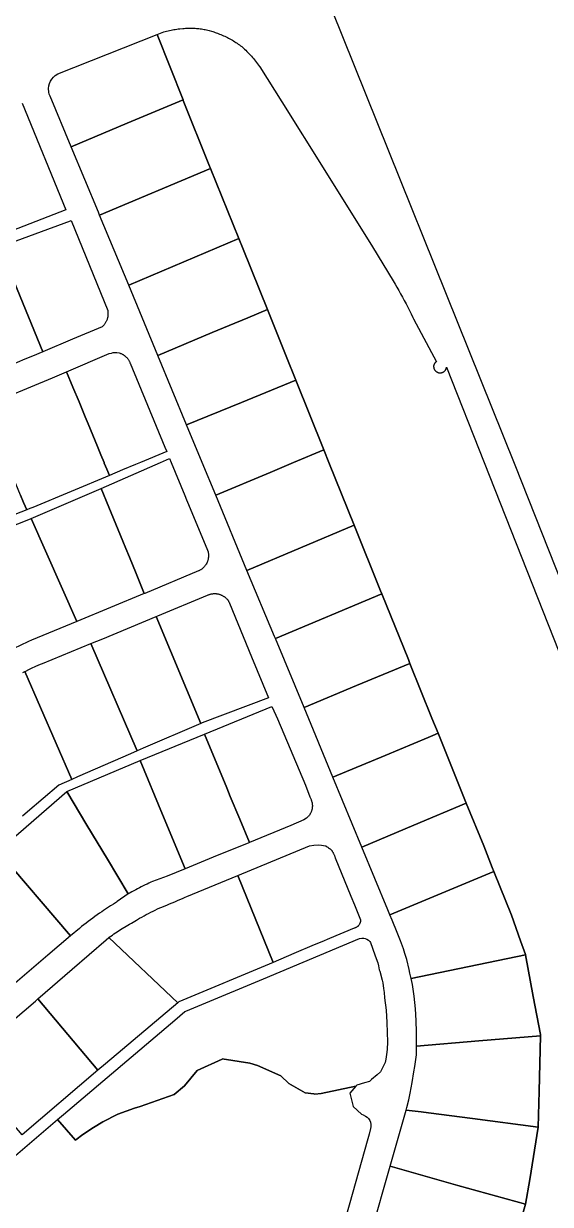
# Model space of a CAD drawing. Header units: metres. Extents: x 3 to 1005126, y 39 to 4383651.
# Drawn here: x 479233.9 to 479418.8, y 4365535 to 4365949.3 of the extents above; entities that cross this region are included whole.
import ezdxf

# ---------------------------------------------------------------- set-up
doc = ezdxf.new("R2010")
doc.units = ezdxf.units.M
doc.header["$MEASUREMENT"] = 0
doc.layers.add('TM_Llucmajor', color=7, linetype='Continuous')

msp = doc.modelspace()

# ---------------------------------------------------------------- linework, layer by layer
at = {"layer": 'TM_Llucmajor', "linetype": 'Continuous', "flags": 128}
for points in [[(479425.37, 4365746.54), (479406.44, 4365794.34), (479406.44, 4365794.34), (479338.02, 4365964.63)], [(479407.36, 4365525.75), (479410.11, 4365535.02), (479411.56, 4365543.73), (479414.53, 4365562.11), (479414.87, 4365574.69), (479415.31, 4365594.13), (479415.32, 4365594.58), (479412.8, 4365607.92), (479410.08, 4365622.6), (479410.06, 4365622.7), (479408.33, 4365627.5), (479405.11, 4365636.46), (479398.94, 4365651.85), (479398.42, 4365653.15), (479395.39, 4365660.75), (479389.29, 4365675.79), (479379.36, 4365700.3), (479377.19, 4365705.66), (479369.51, 4365724.82), (479368.96, 4365726.19), (479359.64, 4365749.23), (479359.2, 4365750.31), (479349.91, 4365773.3), (479341.01, 4365795.35), (479339.21, 4365799.82), (479329.38, 4365824.25), (479326.02, 4365832.62), (479319.44, 4365848.97), (479310.9, 4365870.17), (479309.38, 4365873.96), (479299.52, 4365898.49), (479298.93, 4365899.95), (479289.91, 4365922.4), (479289.84, 4365922.57), (479289.84, 4365922.57), (479280.7, 4365945.54), (479282.55, 4365946.28), (479283.05, 4365946.43), (479283.55, 4365946.57), (479284.05, 4365946.7), (479284.56, 4365946.83), (479286.09, 4365947.16), (479286.6, 4365947.25), (479287.12, 4365947.34), (479287.64, 4365947.41), (479288.15, 4365947.48), (479288.67, 4365947.55), (479289.71, 4365947.65), (479290.23, 4365947.69), (479290.75, 4365947.72), (479291.27, 4365947.74), (479291.8, 4365947.76), (479292.84, 4365947.76), (479293.36, 4365947.75), (479293.64, 4365947.74), (479294.09, 4365947.72), (479294.54, 4365947.69), (479294.98, 4365947.65), (479295.43, 4365947.6), (479295.87, 4365947.55), (479296.32, 4365947.48), (479297.2, 4365947.34), (479297.64, 4365947.25), (479298.08, 4365947.15), (479298.51, 4365947.05), (479298.95, 4365946.94), (479299.81, 4365946.7), (479300.24, 4365946.56), (479300.66, 4365946.42), (479301.09, 4365946.27), (479301.51, 4365946.12), (479301.92, 4365945.96), (479302.2, 4365945.84), (479302.66, 4365945.67), (479303.12, 4365945.49), (479303.58, 4365945.3), (479304.04, 4365945.1), (479304.5, 4365944.89), (479304.95, 4365944.68), (479305.39, 4365944.46), (479305.84, 4365944.24), (479306.28, 4365944), (479307.14, 4365943.52), (479307.57, 4365943.26), (479307.99, 4365943), (479308.41, 4365942.73), (479308.83, 4365942.46), (479309.24, 4365942.18), (479309.64, 4365941.89), (479310.04, 4365941.6), (479310.44, 4365941.3), (479310.55, 4365941.21), (479310.98, 4365940.82), (479311.4, 4365940.43), (479311.82, 4365940.02), (479312.23, 4365939.62), (479312.63, 4365939.21), (479313.03, 4365938.79), (479313.43, 4365938.36), (479313.82, 4365937.94), (479314.2, 4365937.5), (479314.58, 4365937.06), (479314.95, 4365936.62), (479315.31, 4365936.17), (479315.67, 4365935.72), (479316.02, 4365935.26), (479316.37, 4365934.79), (479316.71, 4365934.33), (479316.81, 4365934.18), (479324.49, 4365921.88), (479339.61, 4365897.81), (479356.34, 4365871), (479363.62, 4365859.11), (479364.28, 4365857.96), (479364.94, 4365856.81), (479365.58, 4365855.66), (479366.23, 4365854.5), (479366.86, 4365853.33), (479367.49, 4365852.16), (479368.12, 4365850.99), (479368.73, 4365849.82), (479369.34, 4365848.64), (479369.94, 4365847.46), (479370.53, 4365846.27), (479370.78, 4365845.78), (479378.8, 4365830.71), (479378.72, 4365830.66), (479378.64, 4365830.6), (479378.56, 4365830.54), (479378.48, 4365830.47), (479378.41, 4365830.4), (479378.34, 4365830.33), (479378.27, 4365830.25), (479378.21, 4365830.17), (479378.15, 4365830.08), (479378.09, 4365830), (479378.04, 4365829.91), (479377.99, 4365829.82), (479377.95, 4365829.73), (479377.91, 4365829.64), (479377.88, 4365829.54), (479377.83, 4365829.35), (479377.82, 4365829.24), (479377.82, 4365829.14), (479377.82, 4365829.03), (479377.82, 4365828.92), (479377.83, 4365828.81), (479377.84, 4365828.7), (479377.86, 4365828.59), (479377.89, 4365828.47), (479377.92, 4365828.36), (479377.96, 4365828.25), (479378.01, 4365828.14), (479378.06, 4365828.03), (479378.11, 4365827.93), (479378.17, 4365827.82), (479378.24, 4365827.72), (479378.31, 4365827.63), (479378.39, 4365827.54), (479378.47, 4365827.45), (479378.56, 4365827.36), (479378.65, 4365827.29), (479378.74, 4365827.21), (479378.84, 4365827.15), (479378.93, 4365827.09), (479379.03, 4365827.03), (479379.13, 4365826.98), (479379.24, 4365826.94), (479379.34, 4365826.9), (479379.44, 4365826.86), (479379.54, 4365826.83), (479379.64, 4365826.81), (479379.74, 4365826.79), (479379.85, 4365826.78), (479379.95, 4365826.77), (479380.06, 4365826.77), (479380.16, 4365826.77), (479380.27, 4365826.77), (479380.38, 4365826.79), (479380.49, 4365826.8), (479380.6, 4365826.83), (479380.71, 4365826.86), (479380.82, 4365826.89), (479380.93, 4365826.93), (479381.04, 4365826.98), (479381.15, 4365827.03), (479381.25, 4365827.09), (479381.35, 4365827.16), (479381.45, 4365827.23), (479381.54, 4365827.3), (479381.63, 4365827.38), (479381.71, 4365827.46), (479381.79, 4365827.55), (479381.86, 4365827.64), (479381.93, 4365827.74), (479381.99, 4365827.84), (479382.05, 4365827.94), (479382.1, 4365828.04), (479382.15, 4365828.14), (479382.19, 4365828.24), (479382.22, 4365828.35), (479382.25, 4365828.45), (479382.28, 4365828.55), (479382.3, 4365828.66), (479382.31, 4365828.76), (479395.53, 4365795.35), (479451.79, 4365653.19)], [(479233.34, 4365921.4), (479248.72, 4365884.03), (479227.58, 4365875.78)], [(479232.76, 4365783.85), (479233.85, 4365781.26), (479234.95, 4365778.67), (479221.7, 4365773.52)], [(479233.61, 4365721.65), (479234.23, 4365721.96), (479250.75, 4365684.07), (479246.21, 4365682.08), (479235.21, 4365672.7), (479233.47, 4365671.22)], [(479227.68, 4365549.37), (479245.81, 4365564.74), (479252.13, 4365557.46), (479252.64, 4365557.99), (479254.18, 4365559.17), (479254.18, 4365559.17), (479254.6, 4365559.49), (479258.38, 4365562.01), (479261.66, 4365563.93), (479266.95, 4365566.62), (479272.73, 4365568.79), (479274.78, 4365569.31), (479286.67, 4365573.58), (479290.34, 4365576.62), (479294.79, 4365581.91), (479303.52, 4365585.91), (479303.61, 4365586.1), (479313.28, 4365584.57), (479315.96, 4365583.7), (479324.16, 4365580.12), (479327.01, 4365577.34), (479332.68, 4365574.18), (479335.75, 4365573.74), (479336.11, 4365573.69), (479338.34, 4365573.85), (479350.55, 4365576.45), (479348.43, 4365573.95), (479349.58, 4365569.34), (479352.46, 4365566.66), (479353.09, 4365566.41), (479353.88, 4365565.99), (479354.46, 4365565.6), (479354.98, 4365565.07), (479355.38, 4365564.43), (479355.61, 4365563.87), (479355.8, 4365562.96), (479355.8, 4365562.24), (479355.69, 4365561.61), (479355.13, 4365559.61), (479354.66, 4365557.95), (479336.06, 4365491.9)]]:
    msp.add_lwpolyline(points, dxfattribs=at)
for points in [[(479250.53, 4365906.12), (479243.13, 4365923.87), (479242.82, 4365924.62), (479242.67, 4365925.27), (479242.59, 4365926.59), (479242.7, 4365927.47), (479242.93, 4365928.33), (479243.28, 4365929.14), (479243.75, 4365929.9), (479244.32, 4365930.58), (479244.98, 4365931.16), (479245.86, 4365931.73), (479280.7, 4365945.54), (479289.84, 4365922.57), (479270.27, 4365914.38), (479250.53, 4365906.12)], [(479260.52, 4365882.15), (479260.1, 4365883.17), (479250.53, 4365906.12), (479270.27, 4365914.38), (479289.84, 4365922.57), (479289.91, 4365922.4), (479298.93, 4365899.95), (479299.52, 4365898.49), (479260.52, 4365882.15)], [(479270.77, 4365857.51), (479260.52, 4365882.15), (479299.52, 4365898.49), (479309.38, 4365873.96), (479270.77, 4365857.51)], [(479240.56, 4365834.18), (479225.4, 4365871.06), (479250.34, 4365880.13), (479250.52, 4365880.2), (479263.38, 4365848.67), (479263.41, 4365848.48), (479263.44, 4365848.25), (479263.46, 4365848.01), (479263.48, 4365847.78), (479263.48, 4365847.55), (479263.48, 4365847.32), (479263.47, 4365847.08), (479263.45, 4365846.85), (479263.42, 4365846.62), (479263.38, 4365846.39), (479263.33, 4365846.16), (479263.28, 4365845.94), (479263.21, 4365845.72), (479263.14, 4365845.49), (479263.06, 4365845.28), (479262.97, 4365845.06), (479262.88, 4365844.85), (479262.77, 4365844.64), (479262.66, 4365844.44), (479262.54, 4365844.24), (479262.41, 4365844.04), (479262.28, 4365843.85), (479262.14, 4365843.67), (479261.99, 4365843.49), (479261.83, 4365843.32), (479261.41, 4365842.97), (479250.98, 4365838.57), (479240.56, 4365834.18)], [(479217.36, 4365824.42), (479199.59, 4365860.23), (479225.4, 4365871.06), (479240.56, 4365834.18), (479237.01, 4365832.68), (479234.29, 4365831.54), (479231.58, 4365830.4), (479228.34, 4365829.04), (479225.11, 4365827.68), (479221.25, 4365826.05), (479217.36, 4365824.42)], [(479280.97, 4365832.9), (479270.77, 4365857.51), (479309.38, 4365873.96), (479310.9, 4365870.17), (479319.44, 4365848.97), (479312.59, 4365846.15), (479306.02, 4365843.43), (479300.08, 4365841), (479280.97, 4365832.9)], [(479291.1, 4365808.53), (479280.97, 4365832.9), (479300.08, 4365841), (479306.02, 4365843.43), (479312.59, 4365846.15), (479319.44, 4365848.97), (479326.02, 4365832.62), (479329.38, 4365824.25), (479310.32, 4365816.43), (479291.1, 4365808.53)], [(479262.08, 4365795.35), (479260.98, 4365798), (479259.79, 4365800.9), (479256.47, 4365808.94), (479255.45, 4365811.41), (479253.32, 4365816.57), (479251.19, 4365821.72), (479248.97, 4365827.09), (479263.95, 4365833.56), (479264.66, 4365833.74), (479265.32, 4365833.89), (479266.1, 4365833.96), (479266.55, 4365833.96), (479267.42, 4365833.82), (479267.76, 4365833.7), (479267.93, 4365833.63), (479268.14, 4365833.54), (479268.33, 4365833.45), (479268.5, 4365833.36), (479268.66, 4365833.27), (479268.8, 4365833.19), (479268.97, 4365833.07), (479269.17, 4365832.93), (479269.31, 4365832.83), (479269.45, 4365832.71), (479269.63, 4365832.57), (479269.76, 4365832.45), (479269.88, 4365832.32), (479270.04, 4365832.16), (479270.18, 4365832.01), (479270.3, 4365831.87), (479270.41, 4365831.73), (479270.52, 4365831.57), (479270.64, 4365831.4), (479270.74, 4365831.23), (479270.86, 4365831.04), (479270.95, 4365830.89), (479271.03, 4365830.73), (479271.11, 4365830.55), (479271.19, 4365830.36), (479271.27, 4365830.16), (479283.46, 4365800.72), (479284.09, 4365799.2), (479274.89, 4365795.35), (479273.17, 4365794.63), (479268.57, 4365792.71), (479263.96, 4365790.79), (479263.07, 4365792.94), (479262.18, 4365795.1), (479262.08, 4365795.35)], [(479227.96, 4365795.35), (479219.68, 4365814.98), (479244.02, 4365825.04), (479246.5, 4365826.07), (479248.97, 4365827.09), (479251.19, 4365821.72), (479253.32, 4365816.57), (479255.45, 4365811.41), (479256.47, 4365808.94), (479259.79, 4365800.9), (479260.98, 4365798), (479262.08, 4365795.35), (479262.18, 4365795.1), (479263.07, 4365792.94), (479263.96, 4365790.79), (479250.55, 4365785.19), (479237.14, 4365779.58), (479236.04, 4365779.13), (479234.95, 4365778.67), (479233.85, 4365781.26), (479232.76, 4365783.85), (479231.92, 4365785.82), (479231.14, 4365787.81), (479227.96, 4365795.35)], [(479296.58, 4365795.35), (479291.1, 4365808.53), (479310.32, 4365816.43), (479329.38, 4365824.25), (479339.21, 4365799.82), (479328.63, 4365795.35), (479320.37, 4365791.86), (479301.36, 4365783.84), (479296.58, 4365795.35)], [(479269.73, 4365765.14), (479268.68, 4365767.7), (479263.76, 4365779.67), (479261.1, 4365786.16), (479281.91, 4365795.35), (479285.1, 4365796.76), (479285.68, 4365795.35), (479290.44, 4365783.79), (479291.07, 4365782.21), (479291.7, 4365780.62), (479298.36, 4365764.56), (479298.62, 4365763.93), (479298.66, 4365763.75), (479298.69, 4365763.58), (479298.72, 4365763.37), (479298.74, 4365763.19), (479298.75, 4365763.02), (479298.76, 4365762.77), (479298.77, 4365762.59), (479298.77, 4365762.45), (479298.75, 4365762.24), (479298.73, 4365762.01), (479298.71, 4365761.84), (479298.69, 4365761.67), (479298.65, 4365761.47), (479298.6, 4365761.25), (479298.56, 4365761.08), (479298.52, 4365760.92), (479298.46, 4365760.75), (479298.38, 4365760.55), (479298.3, 4365760.35), (479298.15, 4365760.01), (479297.96, 4365759.67), (479297.86, 4365759.5), (479297.75, 4365759.33), (479297.65, 4365759.18), (479297.54, 4365759.04), (479297.42, 4365758.89), (479297.27, 4365758.72), (479297.14, 4365758.57), (479297.01, 4365758.45), (479296.87, 4365758.31), (479296.74, 4365758.19), (479296.58, 4365758.07), (479296.43, 4365757.94), (479296.25, 4365757.82), (479296.12, 4365757.72), (479295.97, 4365757.64), (479295.76, 4365757.52), (479295.57, 4365757.41), (479295.42, 4365757.34), (479295.29, 4365757.28), (479276.37, 4365749.4), (479276.21, 4365749.33), (479274.78, 4365752.82), (479273.35, 4365756.32), (479270.99, 4365762.06), (479269.73, 4365765.14)], [(479312.28, 4365757.45), (479301.36, 4365783.84), (479320.37, 4365791.86), (479328.63, 4365795.35), (479339.21, 4365799.82), (479341.01, 4365795.35), (479349.91, 4365773.3), (479312.28, 4365757.45)], [(479252.53, 4365739.56), (479236.5, 4365775.65), (479249.6, 4365781.28), (479261.1, 4365786.16), (479263.76, 4365779.67), (479268.68, 4365767.7), (479269.73, 4365765.14), (479270.99, 4365762.06), (479273.35, 4365756.32), (479274.78, 4365752.82), (479276.21, 4365749.33), (479252.53, 4365739.56)], [(479229.33, 4365729.51), (479221.32, 4365746.33), (479213.42, 4365762.94), (479223.41, 4365770.49), (479235.68, 4365775.3), (479236.5, 4365775.65), (479252.53, 4365739.56), (479236.6, 4365732.98), (479235.58, 4365732.51), (479234.61, 4365732.05), (479233.62, 4365731.59), (479232.64, 4365731.12), (479230.7, 4365730.18), (479229.72, 4365729.7), (479229.33, 4365729.51)], [(479322.29, 4365733.59), (479322, 4365734.29), (479312.28, 4365757.45), (479349.91, 4365773.3), (479359.2, 4365750.31), (479359.64, 4365749.23), (479322.29, 4365733.59)], [(479296.12, 4365703.73), (479280.45, 4365741.26), (479281.01, 4365741.49), (479298.4, 4365748.75), (479298.64, 4365748.86), (479298.8, 4365748.93), (479298.96, 4365748.98), (479299.16, 4365749.05), (479299.34, 4365749.11), (479299.5, 4365749.15), (479299.7, 4365749.19), (479299.91, 4365749.24), (479300.09, 4365749.27), (479300.27, 4365749.29), (479300.48, 4365749.31), (479300.66, 4365749.32), (479301.05, 4365749.32), (479301.25, 4365749.31), (479301.43, 4365749.31), (479301.61, 4365749.28), (479301.82, 4365749.26), (479302, 4365749.23), (479302.17, 4365749.19), (479302.37, 4365749.14), (479302.57, 4365749.09), (479302.74, 4365749.03), (479302.92, 4365748.97), (479303.11, 4365748.9), (479303.27, 4365748.83), (479303.43, 4365748.76), (479303.62, 4365748.65), (479303.79, 4365748.57), (479303.96, 4365748.46), (479304.12, 4365748.36), (479304.28, 4365748.25), (479304.44, 4365748.14), (479304.57, 4365748.04), (479304.71, 4365747.91), (479304.86, 4365747.78), (479305, 4365747.64), (479305.15, 4365747.48), (479305.28, 4365747.35), (479305.38, 4365747.22), (479305.5, 4365747.08), (479305.62, 4365746.9), (479305.74, 4365746.75), (479305.84, 4365746.58), (479305.94, 4365746.43), (479306.02, 4365746.28), (479306.17, 4365745.98), (479313.92, 4365727.13), (479319.89, 4365712.79), (479296.59, 4365703.93), (479296.12, 4365703.73)], [(479332.32, 4365709.35), (479322.29, 4365733.59), (479359.64, 4365749.23), (479368.96, 4365726.19), (479369.51, 4365724.82), (479350.78, 4365717.03), (479332.32, 4365709.35)], [(479273.72, 4365694.13), (479257.51, 4365731.81), (479261.62, 4365733.5), (479280.45, 4365741.26), (479296.12, 4365703.73), (479275.78, 4365695.03), (479273.72, 4365694.13)], [(479250.75, 4365684.07), (479234.23, 4365721.96), (479234.36, 4365722.03), (479235.88, 4365722.77), (479236.65, 4365723.14), (479238.19, 4365723.84), (479238.97, 4365724.18), (479239.74, 4365724.51), (479240.53, 4365724.83), (479257.51, 4365731.81), (479273.72, 4365694.13), (479271.41, 4365693.11), (479252.81, 4365684.97), (479250.75, 4365684.07)], [(479342.43, 4365684.86), (479332.32, 4365709.35), (479350.78, 4365717.03), (479369.51, 4365724.82), (479377.19, 4365705.66), (479379.36, 4365700.3), (479377.51, 4365699.53), (479375.93, 4365698.86), (479360.76, 4365692.52), (479342.43, 4365684.86)], [(479313.15, 4365661.97), (479309.73, 4365670.17), (479306.43, 4365678.11), (479305.18, 4365681.11), (479297.32, 4365699.99), (479321.01, 4365709.72), (479321.1, 4365709.52), (479322.96, 4365705.37), (479332.78, 4365682.05), (479334.39, 4365678.04), (479334.7, 4365677.27), (479334.79, 4365677.05), (479334.87, 4365676.87), (479334.92, 4365676.7), (479334.99, 4365676.5), (479335.05, 4365676.3), (479335.09, 4365676.14), (479335.13, 4365675.96), (479335.16, 4365675.76), (479335.19, 4365675.58), (479335.21, 4365675.4), (479335.22, 4365675.2), (479335.23, 4365675.03), (479335.23, 4365674.82), (479335.23, 4365674.64), (479335.22, 4365674.46), (479335.2, 4365674.25), (479335.18, 4365674.07), (479335.14, 4365673.87), (479335.11, 4365673.67), (479335.08, 4365673.53), (479335.01, 4365673.32), (479334.97, 4365673.13), (479334.91, 4365672.97), (479334.85, 4365672.79), (479334.76, 4365672.61), (479334.69, 4365672.43), (479334.61, 4365672.28), (479334.51, 4365672.1), (479334.42, 4365671.93), (479334.31, 4365671.76), (479334.22, 4365671.61), (479334.12, 4365671.48), (479333.98, 4365671.31), (479333.86, 4365671.15), (479333.76, 4365671.04), (479333.13, 4365670.49), (479332.23, 4365669.88), (479327.67, 4365667.97), (479313.15, 4365661.97)], [(479290.59, 4365652.73), (479282.65, 4365671.77), (479274.76, 4365690.72), (479297.32, 4365699.99), (479305.18, 4365681.11), (479306.43, 4365678.11), (479309.73, 4365670.17), (479313.15, 4365661.97), (479312.7, 4365661.79), (479301.85, 4365657.36), (479290.59, 4365652.73)], [(479352.65, 4365660.39), (479342.43, 4365684.86), (479360.76, 4365692.52), (479375.93, 4365698.86), (479377.51, 4365699.53), (479379.36, 4365700.3), (479389.29, 4365675.79), (479370.84, 4365668.04), (479352.65, 4365660.39)], [(479270.62, 4365643.93), (479263.26, 4365656.13), (479256.04, 4365668.11), (479248.98, 4365679.84), (479274.76, 4365690.72), (479282.65, 4365671.77), (479290.59, 4365652.73), (479284.24, 4365650.21), (479279.1, 4365648.24), (479278.55, 4365648), (479277.87, 4365647.69), (479277.19, 4365647.38), (479276.52, 4365647.07), (479275.85, 4365646.75), (479275.18, 4365646.42), (479274.52, 4365646.08), (479273.86, 4365645.74), (479273.2, 4365645.39), (479272.55, 4365645.04), (479271.9, 4365644.67), (479271.26, 4365644.3), (479270.62, 4365643.93)], [(479250.34, 4365629.18), (479224.85, 4365658.98), (479248.98, 4365679.84), (479256.04, 4365668.11), (479263.26, 4365656.13), (479270.62, 4365643.93), (479266.75, 4365641.23), (479266.51, 4365641.08), (479265.79, 4365640.62), (479265.41, 4365640.38), (479264.59, 4365639.86), (479264.34, 4365639.7), (479261.86, 4365638.07), (479261.31, 4365637.7), (479260.51, 4365637.14), (479259.7, 4365636.59), (479258.9, 4365636.01), (479258.12, 4365635.43), (479257.32, 4365634.85), (479256.54, 4365634.26), (479255.77, 4365633.67), (479254.99, 4365633.07), (479254.22, 4365632.46), (479253.45, 4365631.83), (479250.34, 4365629.18)], [(479362.48, 4365636.59), (479361.76, 4365638.34), (479352.65, 4365660.39), (479370.84, 4365668.04), (479389.29, 4365675.79), (479395.39, 4365660.75), (479398.42, 4365653.15), (479398.94, 4365651.85), (479362.48, 4365636.59)], [(479321.51, 4365619.86), (479309.04, 4365650.45), (479334.21, 4365660.78), (479335.77, 4365661.05), (479337.24, 4365661.1), (479338.46, 4365661.06), (479339.83, 4365660.83), (479339.94, 4365660.8), (479340, 4365660.77), (479340.09, 4365660.7), (479340.39, 4365660.5), (479340.67, 4365660.31), (479340.94, 4365660.11), (479341.21, 4365659.91), (479341.48, 4365659.7), (479341.74, 4365659.48), (479342, 4365659.26), (479342.06, 4365659.15), (479342.15, 4365659.01), (479342.24, 4365658.86), (479342.32, 4365658.72), (479342.41, 4365658.56), (479342.49, 4365658.41), (479342.58, 4365658.25), (479342.66, 4365658.09), (479342.74, 4365657.92), (479342.81, 4365657.76), (479342.89, 4365657.59), (479342.96, 4365657.42), (479343.03, 4365657.25), (479343.1, 4365657.08), (479343.16, 4365656.91), (479343.23, 4365656.74), (479343.29, 4365656.56), (479348.79, 4365643.1), (479350, 4365640.1), (479352.18, 4365634.8), (479352.18, 4365634.73), (479352.17, 4365634.58), (479352.15, 4365634.42), (479352.13, 4365634.27), (479352.1, 4365634.12), (479352.06, 4365633.97), (479352.01, 4365633.82), (479351.95, 4365633.67), (479351.89, 4365633.53), (479351.82, 4365633.39), (479351.74, 4365633.26), (479351.66, 4365633.12), (479351.57, 4365633), (479351.47, 4365632.88), (479351.37, 4365632.76), (479351.26, 4365632.65), (479351.15, 4365632.54), (479351.03, 4365632.44), (479350.91, 4365632.35), (479350.78, 4365632.26), (479350.64, 4365632.18), (479350.51, 4365632.1), (479350.37, 4365632.04), (479350.22, 4365631.98), (479350.08, 4365631.93), (479349.93, 4365631.88), (479341.3, 4365628.27), (479338.61, 4365627.14), (479335.91, 4365626.01), (479328.69, 4365622.98), (479321.51, 4365619.86)], [(479227.64, 4365609.77), (479201.9, 4365640.11), (479203.62, 4365641.6), (479224.85, 4365658.98), (479250.34, 4365629.18), (479242.41, 4365622.42), (479227.64, 4365609.77)], [(479369.51, 4365616.15), (479369.21, 4365617.45), (479368.36, 4365620.87), (479367.75, 4365622.97), (479367.2, 4365624.68), (479366.17, 4365627.51), (479365.07, 4365630.39), (479363.26, 4365634.71), (479362.48, 4365636.59), (479398.94, 4365651.85), (479405.11, 4365636.46), (479408.33, 4365627.5), (479410.06, 4365622.7), (479410.08, 4365622.6), (479369.97, 4365614.27), (479369.51, 4365616.15)], [(479287.97, 4365605.72), (479263.8, 4365628.6), (479263.93, 4365628.71), (479264.47, 4365629.11), (479265.03, 4365629.51), (479265.58, 4365629.92), (479266.13, 4365630.3), (479266.69, 4365630.68), (479267.89, 4365631.48), (479270.41, 4365632.91), (479271.07, 4365633.32), (479271.68, 4365633.69), (479272.3, 4365634.06), (479272.9, 4365634.42), (479273.5, 4365634.76), (479273.8, 4365634.92), (479274.6, 4365635.38), (479275.37, 4365635.81), (479276.14, 4365636.23), (479276.93, 4365636.66), (479277.72, 4365637.07), (479278.51, 4365637.48), (479279.3, 4365637.88), (479280.09, 4365638.26), (479280.9, 4365638.65), (479281.7, 4365639.03), (479282.35, 4365639.33), (479283.23, 4365639.66), (479284.17, 4365640.03), (479285.09, 4365640.4), (479286.01, 4365640.79), (479286.93, 4365641.17), (479287.85, 4365641.57), (479288.76, 4365641.97), (479289.68, 4365642.37), (479290.58, 4365642.79), (479291.2, 4365643.08), (479309.04, 4365650.45), (479321.51, 4365619.86), (479288.35, 4365606.04), (479287.97, 4365605.72)], [(479259.95, 4365582.07), (479238.86, 4365607.11), (479250.89, 4365617.5), (479262.89, 4365627.87), (479263.8, 4365628.6), (479287.97, 4365605.72), (479262.59, 4365584.32), (479259.95, 4365582.07)], [(479318.08, 4365614.16), (479351.84, 4365628.25), (479352.64, 4365628.39), (479353.3, 4365628.36), (479353.79, 4365628.25), (479354.41, 4365628.01), (479354.98, 4365627.65), (479355.47, 4365627.2), (479355.7, 4365626.91), (479356.39, 4365624.94), (479357.34, 4365622.21), (479358.2, 4365619.74), (479358.41, 4365618.73), (479358.71, 4365617.33), (479358.89, 4365616.84), (479359.75, 4365613.63), (479359.95, 4365612.74), (479360.27, 4365610.79), (479360.46, 4365609.31), (479360.6, 4365607.48), (479361.1, 4365603.12), (479361.42, 4365598.75), (479361.55, 4365595.24), (479361.61, 4365592.07), (479361.48, 4365589.28), (479361.31, 4365587.61), (479361.08, 4365585.95), (479360.82, 4365584.8), (479359.15, 4365581.52), (479357.94, 4365580.43), (479356.04, 4365578.75), (479355.34, 4365578.13), (479353.52, 4365577.6), (479350.88, 4365576.83), (479350.55, 4365576.45), (479338.34, 4365573.85), (479336.11, 4365573.69), (479335.75, 4365573.74), (479332.68, 4365574.18), (479327.01, 4365577.34), (479324.16, 4365580.12), (479315.96, 4365583.7), (479313.28, 4365584.57), (479303.61, 4365586.1), (479303.52, 4365585.91), (479294.79, 4365581.91), (479290.34, 4365576.62), (479286.67, 4365573.58), (479274.78, 4365569.31), (479272.73, 4365568.79), (479266.95, 4365566.62), (479261.66, 4365563.93), (479258.38, 4365562.01), (479254.6, 4365559.49), (479254.18, 4365559.17), (479252.64, 4365557.99), (479252.13, 4365557.46), (479245.81, 4365564.74), (479247.85, 4365566.47), (479287, 4365599.67), (479290.51, 4365602.64), (479290.77, 4365602.75), (479290.85, 4365602.78), (479296.39, 4365605.1), (479318.08, 4365614.16)], [(479371.83, 4365590.54), (479371.81, 4365591.96), (479371.75, 4365595.45), (479371.64, 4365599.5), (479371.44, 4365603.55), (479371, 4365608.08), (479370.36, 4365612.09), (479369.9, 4365614.26), (479410.08, 4365622.6), (479412.8, 4365607.92), (479415.32, 4365594.58), (479415.31, 4365594.13), (479393.67, 4365592.34), (479371.83, 4365590.54)], [(479233.3, 4365559.37), (479222.69, 4365571.76), (479211.99, 4365584.28), (479230.11, 4365599.56), (479238.06, 4365606.27), (479238.86, 4365607.11), (479259.95, 4365582.07), (479233.3, 4365559.37)], [(479373.46, 4365567.41), (479368.17, 4365568.09), (479368.4, 4365568.94), (479369.06, 4365571.67), (479369.54, 4365574.02), (479370.22, 4365577.73), (479370.87, 4365581.44), (479371.2, 4365583.4), (479371.75, 4365587.47), (479371.83, 4365590.54), (479393.67, 4365592.34), (479415.31, 4365594.13), (479414.87, 4365574.69), (479414.53, 4365562.11), (479391.43, 4365565.07), (479375.97, 4365567.09), (479373.46, 4365567.41)], [(479410.11, 4365535.02), (479386.37, 4365541.62), (479362.5, 4365548.36), (479368.17, 4365568.09), (479373.46, 4365567.41), (479375.97, 4365567.09), (479391.43, 4365565.07), (479414.53, 4365562.11), (479411.56, 4365543.73), (479410.11, 4365535.02)], [(479402.25, 4365512.07), (479379.16, 4365518.52), (479355.92, 4365525), (479362.5, 4365548.36), (479386.37, 4365541.62), (479410.11, 4365535.02), (479407.36, 4365525.75), (479402.25, 4365512.07)]]:
    msp.add_lwpolyline(points, close=True, dxfattribs=at)

doc.saveas('drawing.dxf')
